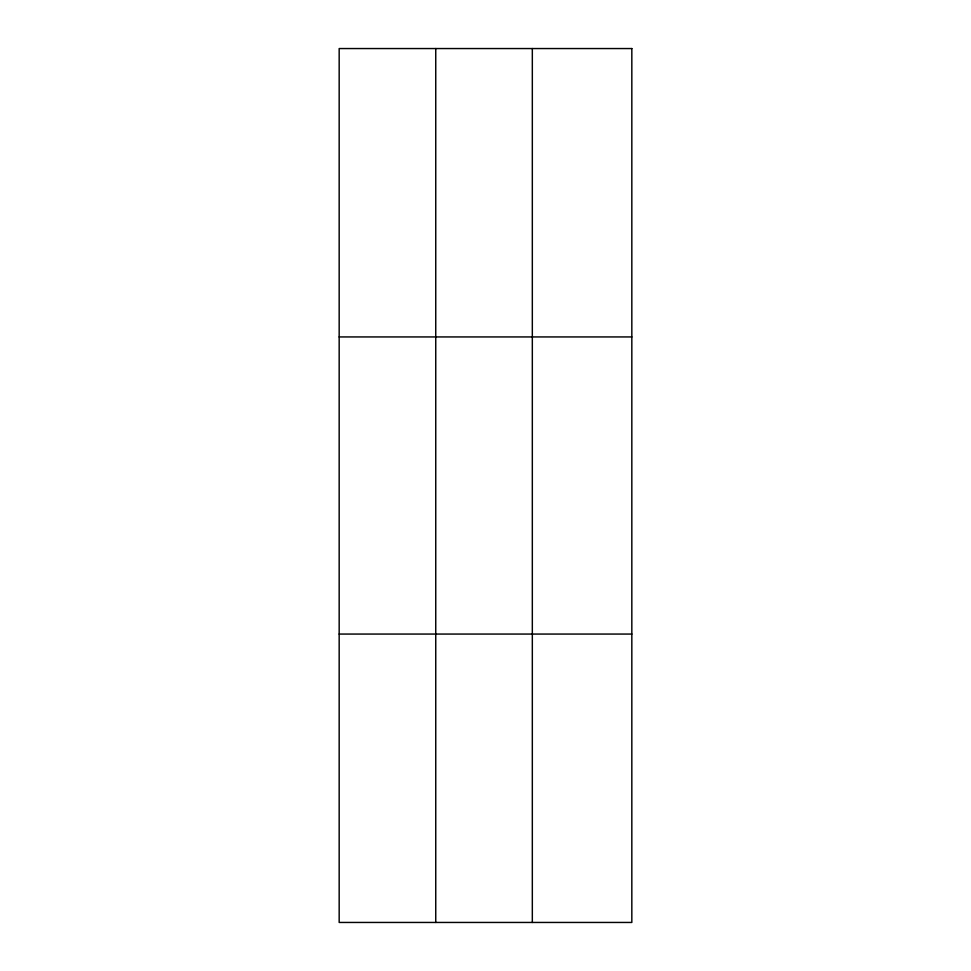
<?xml version="1.0" encoding="UTF-8"?>
<svg xmlns="http://www.w3.org/2000/svg" width="971" height="971" viewBox="0 0 971 971"><rect width="100%" height="100%" fill="white"/><g stroke="black" fill="none" stroke-linecap="round" stroke-linejoin="round"><path stroke-width="1.46" d="M435.748 48.55L435.748 922.45M532.326 48.55L532.326 922.45M339.17 336.937L631.83 336.937M339.17 634.063L631.83 634.063M631.83 48.55L339.17 48.55L339.17 922.45L631.83 922.45L631.83 48.55"/></g></svg>
